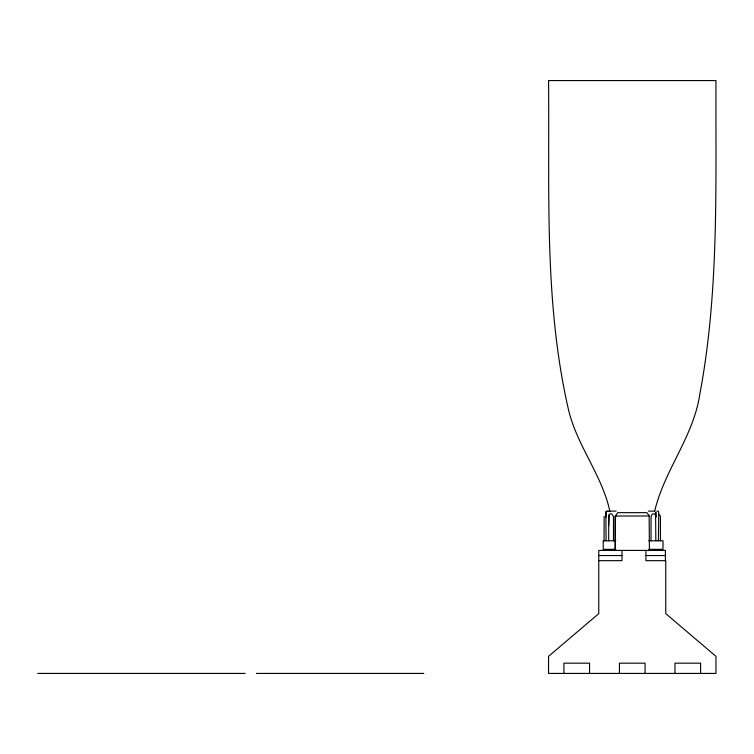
<?xml version="1.0" encoding="UTF-8"?>
<svg xmlns="http://www.w3.org/2000/svg" width="754" height="754" viewBox="0 0 754 754"><rect width="100%" height="100%" fill="white"/><g stroke="black" fill="none" stroke-linecap="round" stroke-linejoin="round"><path stroke-width="1.13" d="M608.695 525.585L609.175 514.803L610.193 513.804L611.503 513.804L613.417 516.367A3.346 2.366 -90 0 1 613.483 516.905L613.483 540.797M658.421 540.797L658.732 511.975L658.308 511.231L656.941 511.118M604.152 516.301L604.067 540.797M658.591 514.558L658.676 514.021M608.751 516.188L608.855 515.679M654.585 511.589C664.161 470.326 693.652 436.5 699.853 394.003C719.288 290.837 715.499 185.05 715.97 80.574L548.544 80.574C549.732 190.244 543.672 302.081 568.516 409.742C576.989 445.803 602.248 475.303 609.929 511.589M608.996 515.208L609.317 514.567M608.572 515.604L609.515 515.387M616.169 511.118L606.65 511.118L605.83 511.674L606.093 540.797M648.346 511.118L654.199 511.118M649.392 516.056L646.847 512.654L617.799 512.654L615.245 516.056L615.245 550.599L615.283 516.028L649.156 515.99L649.411 550.599M615.829 540.797L603.209 540.797L603.209 549.336L615.829 549.336M648.732 540.797L663.011 540.797L663.011 549.336L648.732 549.336M598.77 555.538L622.003 555.538M645.924 555.538L665.405 555.538M598.77 560.665L622.003 560.665L622.003 550.411M37.7 673.426L245.116 673.426M256.388 673.426L423.823 673.426M607.677 511.127L608.374 511.627M616.093 516.075L615.49 515.736M659.797 514.831L660.447 517.093L660.447 540.797M655.829 540.797L655.612 515.519A3.384 1.546 89.2 0 0 655.462 515.067L654.312 513.804L652.559 514.021A3.751 2.328 -83.8 0 0 651.927 514.567L651.032 517.093L651.032 540.797M655.82 516.914L655.791 511.975L655.829 517.093M606.084 511.975L606.093 517.093M700.598 673.426L700.598 663.171L674.971 663.171L674.971 673.426M665.405 560.665L665.405 550.411L598.77 550.411L598.77 613.624L548.544 656.338L548.544 673.426L715.97 673.426L715.97 656.338L665.744 613.624L665.744 560.665L645.924 560.665L645.924 550.411M645.075 673.426L645.075 663.171L619.439 663.171L619.439 673.426M608.695 516.905L608.695 540.797M589.543 673.426L589.543 663.171L563.917 663.171L563.917 673.426"/></g></svg>
